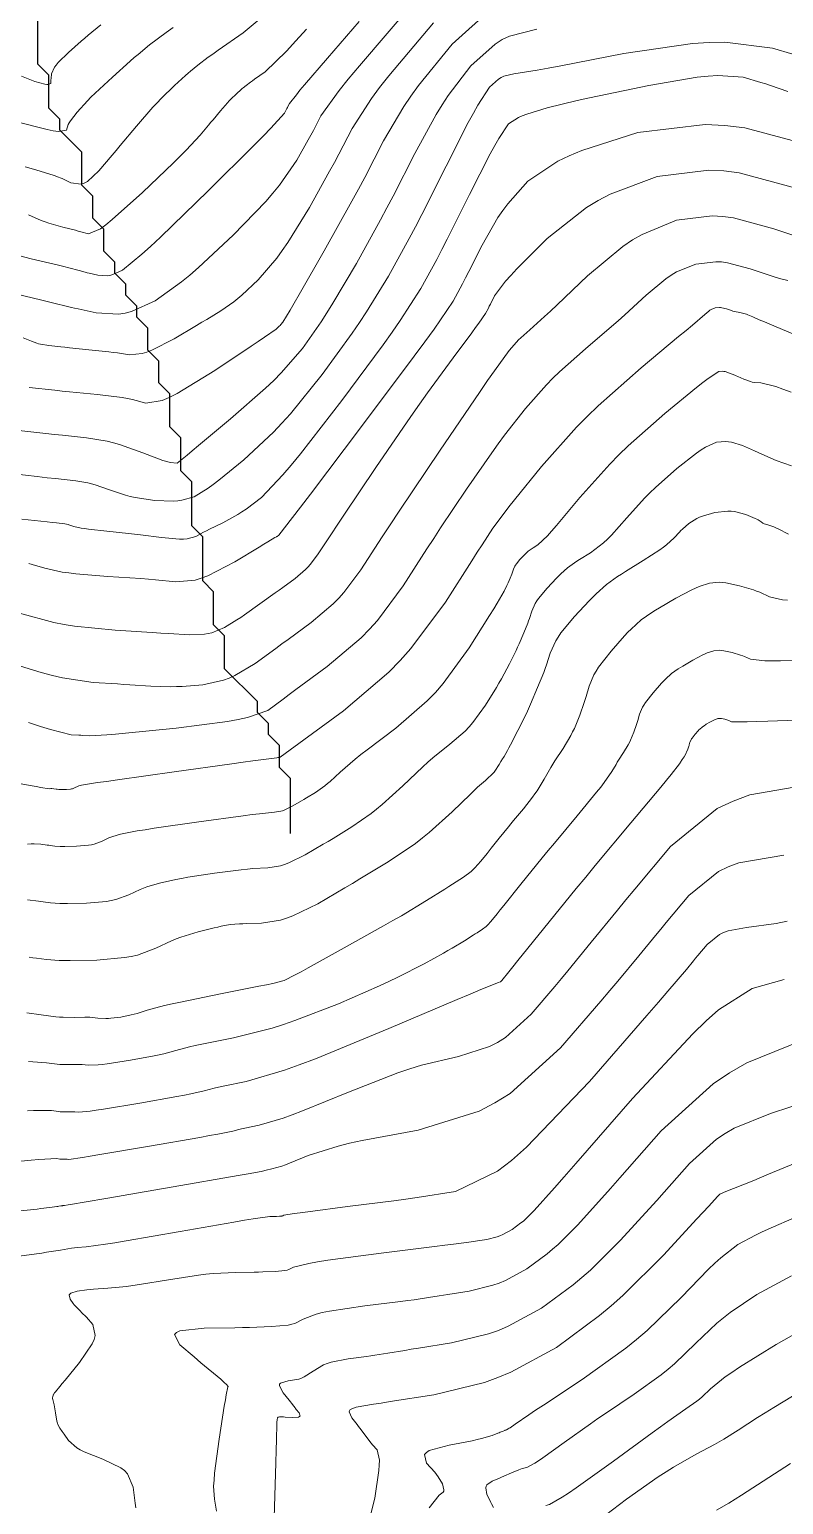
# Model space of a CAD drawing. Header units: millimetres. Extents: x 837475 to 838477, y 1189012 to 1191015.
# Drawn here: x 838137.1 to 838205.8, y 1189652.2 to 1189786.4 of the extents above; entities that cross this region are included whole.
import ezdxf

# ---------------------------------------------------------------- set-up
doc = ezdxf.new("R2010")
doc.units = ezdxf.units.MM
doc.header["$LTSCALE"] = 0.3
doc.layers.add('COTAS 10', color=7, linetype='Continuous', lineweight=9, true_color=0x6e3e2d)
doc.layers.add('COTAS INT', color=7, linetype='Continuous', lineweight=5, true_color=0x9fa19f)
doc.layers.add('DRENAJE', color=5, linetype='Continuous', lineweight=25)

msp = doc.modelspace()

# ---------------------------------------------------------------- linework, layer by layer
at = {"layer": 'COTAS 10'}
for points in [[(838135.34, 1189750.01), (838138.63, 1189749.64), (838139.42, 1189749.55), (838140.15, 1189749.48), (838142.32, 1189749.25), (838144.21, 1189748.94), (838144.77, 1189748.8), (838145.33, 1189748.64), (838147.45, 1189747.88), (838149.27, 1189747.19), (838149.64, 1189747.08), (838149.94, 1189746.99), (838150.57, 1189746.95), (838151.47, 1189747.66), (838151.95, 1189748.05), (838152.53, 1189748.53), (838155.44, 1189750.96), (838158.62, 1189753.76), (838159.36, 1189754.47), (838160.04, 1189755.15), (838161.98, 1189757.38), (838163.68, 1189759.81), (838164.2, 1189760.62), (838164.74, 1189761.49), (838166.88, 1189765.11), (838169.08, 1189769.07), (838169.66, 1189770.16), (838170.24, 1189771.24), (838172.2, 1189775.11), (838174.13, 1189778.66), (838174.68, 1189779.55), (838175.24, 1189780.39), (838177.31, 1189783.09), (838179.51, 1189785.07), (838180.16, 1189785.47), (838180.82, 1189785.79), (838183.32, 1189786.42)], [(838137.03, 1189769.53), (838138.21, 1189769.01), (838138.55, 1189768.88), (838138.89, 1189768.76), (838140.16, 1189768.4), (838141.31, 1189768.12), (838141.57, 1189768.05), (838141.82, 1189767.99), (838142.51, 1189767.79), (838143.59, 1189768.27), (838144.08, 1189768.63), (838144.65, 1189769.09), (838147.42, 1189771.57), (838150.24, 1189774.27), (838150.85, 1189774.87), (838151.38, 1189775.4), (838152.67, 1189776.78), (838153.44, 1189777.7), (838153.64, 1189777.95), (838153.84, 1189778.18), (838154.53, 1189779), (838155.15, 1189779.71), (838155.31, 1189779.89), (838155.46, 1189780.05), (838155.97, 1189780.54), (838156.39, 1189780.92), (838156.49, 1189781.01), (838156.58, 1189781.09), (838156.85, 1189781.31), (838157.25, 1189781.61), (838157.42, 1189781.73), (838157.62, 1189781.88), (838158.57, 1189782.54), (838160.53, 1189784.43), (838161.38, 1189785.35), (838162.35, 1189786.43)], [(838133.93, 1189729.21), (838138.2, 1189727.89), (838139.22, 1189727.62), (838140.15, 1189727.4), (838142.93, 1189726.98), (838145.13, 1189726.85), (838145.71, 1189726.81), (838146.27, 1189726.78), (838148.17, 1189726.66), (838150, 1189726.6), (838150.51, 1189726.61), (838151.02, 1189726.63), (838152.9, 1189726.77), (838154.79, 1189727.19), (838155.31, 1189727.38), (838155.82, 1189727.61), (838157.66, 1189728.71), (838159.56, 1189730.09), (838160.11, 1189730.49), (838160.67, 1189730.9), (838162.76, 1189732.44), (838164.77, 1189734.14), (838165.28, 1189734.66), (838165.75, 1189735.18), (838167.28, 1189737.24), (838169.22, 1189740.22), (838169.96, 1189741.34), (838170.79, 1189742.58), (838174.52, 1189748.12), (838178.09, 1189753.38), (838178.83, 1189754.45), (838179.45, 1189755.35), (838180.78, 1189757.2), (838181.45, 1189757.95), (838181.65, 1189758.15), (838181.86, 1189758.35), (838182.68, 1189759.08), (838184.01, 1189760.27), (838184.54, 1189760.77), (838185.15, 1189761.33), (838187.91, 1189763.98), (838191.12, 1189766.66), (838192, 1189767.24), (838192.88, 1189767.75), (838196.02, 1189769.03), (838199.27, 1189769.43), (838200.22, 1189769.38), (838201.19, 1189769.26), (838204.86, 1189768.27), (838208.74, 1189766.97)], [(838206.21, 1189740.49), (838205.28, 1189740.95), (838205.06, 1189741.04), (838204.87, 1189741.13), (838204.34, 1189741.32), (838204, 1189741.43), (838203.93, 1189741.46), (838203.86, 1189741.49), (838203.72, 1189741.6), (838203.46, 1189741.77), (838203.32, 1189741.83), (838203.16, 1189741.91), (838202.34, 1189742.26), (838201.3, 1189742.54), (838200.99, 1189742.57), (838200.68, 1189742.58), (838199.49, 1189742.44), (838198.37, 1189742.12), (838198.11, 1189742.02), (838197.86, 1189741.91), (838197.14, 1189741.45), (838196.56, 1189740.94), (838196.42, 1189740.8), (838196.28, 1189740.66), (838195.81, 1189740.13), (838195.11, 1189739.5), (838194.82, 1189739.28), (838194.5, 1189739.05), (838192.98, 1189738.08), (838191.38, 1189737.09), (838191, 1189736.85), (838190.66, 1189736.62), (838189.65, 1189735.89), (838188.7, 1189735.05), (838188.39, 1189734.75), (838188.07, 1189734.42), (838186.73, 1189732.99), (838185.5, 1189731.49), (838185.24, 1189731.12), (838185.02, 1189730.77), (838184.51, 1189729.66), (838184.17, 1189728.59), (838184.05, 1189728.25), (838183.93, 1189727.9), (838183.38, 1189726.52), (838182.74, 1189725.02), (838182.55, 1189724.59), (838182.35, 1189724.17), (838181.59, 1189722.63), (838180.91, 1189721.32), (838180.77, 1189721.04), (838180.64, 1189720.8), (838180.32, 1189720.26), (838180.13, 1189719.96), (838180.08, 1189719.88), (838180.03, 1189719.8), (838179.87, 1189719.52), (838179.71, 1189719.25), (838179.66, 1189719.18), (838179.61, 1189719.1), (838179.41, 1189718.83), (838179.15, 1189718.55), (838179.07, 1189718.47), (838178.98, 1189718.39), (838178.62, 1189718.08), (838177.92, 1189717.46), (838177.61, 1189717.17), (838177.26, 1189716.83), (838175.6, 1189715.21), (838173.52, 1189713.33), (838172.89, 1189712.84), (838172.25, 1189712.35), (838169.78, 1189710.68), (838167.21, 1189709.12), (838166.52, 1189708.71), (838165.82, 1189708.29), (838163.36, 1189706.86), (838161.1, 1189705.75), (838160.53, 1189705.53), (838159.99, 1189705.36), (838158.25, 1189705.08), (838156.86, 1189705.06), (838156.54, 1189705.04), (838156.24, 1189705.03), (838155.41, 1189704.96), (838154.57, 1189704.8), (838154.27, 1189704.73), (838153.94, 1189704.66), (838152.5, 1189704.29), (838150.91, 1189703.8), (838150.48, 1189703.65), (838150.07, 1189703.48), (838148.62, 1189702.8), (838146.95, 1189702.19), (838146.39, 1189702.06), (838145.79, 1189701.95), (838143.25, 1189701.73), (838140.83, 1189701.68), (838140.31, 1189701.68), (838139.84, 1189701.69), (838138.67, 1189701.77), (838137.76, 1189701.9), (838137.45, 1189701.94), (838137.12, 1189701.99)], [(838136.32, 1189678.92), (838137.83, 1189679.08), (838138.16, 1189679.12), (838138.45, 1189679.15), (838139.19, 1189679.24), (838139.61, 1189679.3), (838139.7, 1189679.31), (838139.79, 1189679.33), (838140, 1189679.36), (838140.13, 1189679.38), (838140.17, 1189679.39), (838140.2, 1189679.39), (838140.32, 1189679.4), (838140.66, 1189679.45), (838140.83, 1189679.48), (838141.05, 1189679.51), (838142.12, 1189679.7), (838144.26, 1189680.08), (838145.15, 1189680.23), (838146.17, 1189680.41), (838150.92, 1189681.23), (838155.44, 1189682), (838156.31, 1189682.16), (838157.02, 1189682.28), (838158.22, 1189682.51), (838158.46, 1189682.57), (838158.55, 1189682.59), (838158.67, 1189682.62), (838159.2, 1189682.73), (838160.09, 1189682.99), (838160.43, 1189683.11), (838160.81, 1189683.25), (838162.51, 1189683.95), (838165.24, 1189684.81), (838166.26, 1189685.06), (838167.41, 1189685.31), (838172.51, 1189686.25), (838178.06, 1189687.98), (838179.49, 1189688.73), (838180.87, 1189689.6), (838185.45, 1189693.74), (838189.14, 1189698), (838189.96, 1189698.96), (838190.69, 1189699.82), (838192.59, 1189702.11), (838194.1, 1189703.96), (838194.58, 1189704.54), (838195.08, 1189705.16), (838197.14, 1189707.61), (838199.83, 1189709.79), (838200.73, 1189710.22), (838201.7, 1189710.58), (838205.79, 1189711.28)], [(838210.36, 1189684.72), (838204.23, 1189682.18), (838203.04, 1189681.69), (838202.06, 1189681.29), (838200.36, 1189680.61), (838200.1, 1189680.5), (838200.03, 1189680.47), (838199.97, 1189680.43), (838199.78, 1189680.25), (838198.92, 1189679.31), (838198.44, 1189678.79), (838197.85, 1189678.16), (838194.86, 1189674.92), (838191.12, 1189671.21), (838190.07, 1189670.27), (838189, 1189669.38), (838185.08, 1189666.49), (838180.95, 1189664.24), (838179.76, 1189663.74), (838178.54, 1189663.3), (838173.94, 1189662.19), (838169.97, 1189661.56), (838169.15, 1189661.43), (838168.44, 1189661.32), (838166.86, 1189661.06), (838166.31, 1189660.83), (838166.25, 1189660.73), (838166.23, 1189660.62), (838166.47, 1189660.09), (838166.95, 1189659.47), (838167.08, 1189659.3), (838167.21, 1189659.13), (838167.67, 1189658.51), (838168.12, 1189657.92), (838168.24, 1189657.78), (838168.35, 1189657.63), (838168.77, 1189657.16), (838168.98, 1189656.23), (838168.97, 1189655.79), (838168.94, 1189655.28), (838168.57, 1189652.78), (838167.77, 1189649.68)], [(838206.39, 1189655.94), (838201.92, 1189653.04), (838200.77, 1189652.33), (838199.66, 1189651.68)]]:
    msp.add_lwpolyline(points, dxfattribs=at)
at = {"layer": 'COTAS INT'}
for points in [[(838134.44, 1189762.68), (838138.15, 1189761.79), (838138.87, 1189761.62), (838139.46, 1189761.47), (838140.46, 1189761.23), (838140.96, 1189761.11), (838141.23, 1189761.04), (838141.55, 1189760.97), (838143.2, 1189760.6), (838145.25, 1189760.5), (838145.83, 1189760.59), (838146.41, 1189760.74), (838148.56, 1189761.72), (838150.98, 1189763.44), (838151.74, 1189764.05), (838152.53, 1189764.73), (838155.68, 1189767.67), (838158.63, 1189770.74), (838159.29, 1189771.5), (838159.88, 1189772.22), (838161.47, 1189774.49), (838162.5, 1189776.34), (838162.75, 1189776.79), (838162.98, 1189777.21), (838163.66, 1189778.53), (838165.31, 1189780.83), (838166.15, 1189781.87), (838167.16, 1189783.09), (838172.19, 1189788.96)], [(838159.47, 1189788.48), (838156.57, 1189786.09), (838154.3, 1189784.5), (838153.82, 1189784.16), (838153.41, 1189783.86), (838152.45, 1189783.15), (838151.8, 1189782.61), (838151.58, 1189782.42), (838151.34, 1189782.21), (838150.32, 1189781.3), (838149.11, 1189780.11), (838148.74, 1189779.73), (838148.36, 1189779.31), (838146.87, 1189777.6), (838145.39, 1189775.83), (838145.01, 1189775.39), (838144.65, 1189774.95), (838143.46, 1189773.53), (838142.4, 1189772.56), (838142.11, 1189772.42), (838141.84, 1189772.33), (838140.89, 1189772.43), (838140.1, 1189772.82), (838139.93, 1189772.9), (838139.78, 1189772.96), (838139.39, 1189773.12), (838137.7, 1189773.61), (838136.73, 1189773.9)], [(838179.2, 1189788.29), (838175.6, 1189785.05), (838172.55, 1189781.29), (838171.84, 1189780.32), (838171.19, 1189779.39), (838169.35, 1189776.25), (838167.64, 1189772.93), (838167.08, 1189771.87), (838166.47, 1189770.76), (838163.94, 1189766.25), (838161.67, 1189762.27), (838161.22, 1189761.5), (838160.85, 1189760.87), (838160.19, 1189759.75), (838160, 1189759.54), (838159.94, 1189759.47), (838159.87, 1189759.41), (838159.57, 1189759.14), (838158.51, 1189758.39), (838157.96, 1189758.01), (838157.3, 1189757.57), (838153.99, 1189755.36), (838150.58, 1189753.28), (838149.85, 1189752.91), (838149.22, 1189752.64), (838147.73, 1189752.4), (838146.52, 1189752.74), (838146.06, 1189752.82), (838145.56, 1189752.9), (838143.31, 1189753.17), (838140.78, 1189753.43), (838140.11, 1189753.5), (838139.44, 1189753.57), (838137.12, 1189753.82)], [(838134.77, 1189766.19), (838137.3, 1189765.54), (838139.76, 1189764.95), (838140.27, 1189764.82), (838140.7, 1189764.71), (838141.66, 1189764.46), (838142.21, 1189764.3), (838142.38, 1189764.26), (838142.57, 1189764.21), (838143.35, 1189764.03), (838144.21, 1189763.98), (838144.46, 1189764.02), (838144.71, 1189764.09), (838145.61, 1189764.5), (838147.37, 1189765.95), (838148.15, 1189766.66), (838149.06, 1189767.51), (838153.4, 1189771.71), (838157.6, 1189775.89), (838158.43, 1189776.73), (838159.11, 1189777.42), (838160.33, 1189778.78), (838160.56, 1189779.19), (838160.61, 1189779.29), (838160.66, 1189779.38), (838160.81, 1189779.67), (838161.42, 1189780.46), (838161.75, 1189780.86), (838162.17, 1189781.35), (838164.26, 1189783.77), (838167.14, 1189787.11)], [(838136.41, 1189782.14), (838137.62, 1189781.66), (838138.52, 1189781.42), (838138.7, 1189781.39), (838138.84, 1189781.38), (838139.07, 1189781.47), (838139.08, 1189781.73), (838139.09, 1189781.82), (838139.1, 1189781.93), (838139.15, 1189782.36), (838139.42, 1189782.96), (838139.57, 1189783.16), (838139.75, 1189783.38), (838140.69, 1189784.31), (838141.84, 1189785.33), (838142.17, 1189785.61), (838142.48, 1189785.88), (838143.64, 1189786.82)], [(838136.57, 1189758.33), (838137.33, 1189758.03), (838137.79, 1189757.84), (838137.96, 1189757.8), (838138.13, 1189757.76), (838138.9, 1189757.64), (838139.98, 1189757.52), (838140.36, 1189757.48), (838140.78, 1189757.44), (838142.55, 1189757.26), (838144.34, 1189757.07), (838144.75, 1189757.02), (838145.14, 1189756.97), (838146.24, 1189756.79), (838147.4, 1189756.9), (838147.82, 1189757.04), (838148.28, 1189757.22), (838150.29, 1189758.26), (838152.33, 1189759.46), (838152.82, 1189759.75), (838153.26, 1189760.01), (838154.56, 1189760.79), (838155.73, 1189761.62), (838156.09, 1189761.91), (838156.46, 1189762.23), (838157.96, 1189763.62), (838159.64, 1189765.59), (838160.14, 1189766.27), (838160.65, 1189767.01), (838162.61, 1189770.21), (838164.45, 1189773.49), (838164.89, 1189774.29), (838165.3, 1189775.04), (838166.51, 1189777.39), (838168.25, 1189780.11), (838169, 1189781.1), (838169.85, 1189782.19), (838173.9, 1189787.01)], [(838150.21, 1189786.58), (838149.56, 1189786.11), (838148.05, 1189784.99), (838147.02, 1189784.13), (838146.67, 1189783.83), (838146.29, 1189783.5), (838144.68, 1189782.06), (838143.1, 1189780.59), (838142.73, 1189780.24), (838142.4, 1189779.9), (838141.46, 1189778.88), (838140.86, 1189778.09), (838140.75, 1189777.91), (838140.66, 1189777.74), (838140.5, 1189777.23), (838139.76, 1189777.1), (838139.3, 1189777.17), (838138.73, 1189777.28), (838135.75, 1189778.05)], [(838208.44, 1189783.6), (838204.75, 1189784.68), (838200.41, 1189785.23), (838198.99, 1189785.21), (838197.48, 1189785.12), (838191.22, 1189784.21), (838185.5, 1189783.08), (838184.33, 1189782.86), (838183.33, 1189782.68), (838181.22, 1189782.35), (838180.3, 1189782.13), (838180.06, 1189782.01), (838179.82, 1189781.86), (838179.01, 1189781.14), (838177.93, 1189779.5), (838177.53, 1189778.77), (838177.07, 1189777.94), (838175.05, 1189773.96), (838172.83, 1189769.55), (838172.25, 1189768.45), (838171.69, 1189767.39), (838169.81, 1189763.96), (838167.81, 1189760.7), (838167.17, 1189759.74), (838166.5, 1189758.76), (838163.78, 1189755.01), (838160.89, 1189751.44), (838160.11, 1189750.57), (838159.34, 1189749.75), (838156.65, 1189747.23), (838154.36, 1189745.39), (838153.85, 1189745), (838153.38, 1189744.66), (838152.12, 1189743.88), (838151, 1189743.56), (838150.63, 1189743.51), (838150.22, 1189743.49), (838148.53, 1189743.55), (838146.76, 1189743.81), (838146.3, 1189743.91), (838145.86, 1189744.02), (838144.41, 1189744.5), (838143.11, 1189744.96), (838142.77, 1189745.06), (838142.45, 1189745.14), (838141.34, 1189745.33), (838139.51, 1189745.53), (838138.73, 1189745.61), (838137.82, 1189745.72), (838133.57, 1189746.2)], [(838136.45, 1189741.85), (838138.74, 1189741.59), (838139.2, 1189741.54), (838139.59, 1189741.5), (838140.35, 1189741.41), (838140.65, 1189741.36), (838140.73, 1189741.34), (838140.82, 1189741.31), (838141.17, 1189741.19), (838141.84, 1189741.03), (838142.15, 1189740.99), (838142.5, 1189740.94), (838144.17, 1189740.75), (838146.15, 1189740.54), (838146.69, 1189740.48), (838147.23, 1189740.42), (838149.16, 1189740.17), (838150.79, 1189740.03), (838151.15, 1189740.03), (838151.47, 1189740.05), (838152.28, 1189740.27), (838152.98, 1189740.66), (838153.23, 1189740.79), (838153.51, 1189740.93), (838154.72, 1189741.51), (838156.09, 1189742.26), (838156.47, 1189742.5), (838156.86, 1189742.76), (838158.24, 1189743.81), (838160.2, 1189745.87), (838160.95, 1189746.76), (838161.79, 1189747.78), (838165.57, 1189752.64), (838169.32, 1189757.71), (838170.15, 1189758.87), (838170.88, 1189759.92), (838172.75, 1189762.82), (838174.19, 1189765.48), (838174.66, 1189766.37), (838175.16, 1189767.33), (838177.18, 1189771.37), (838179.07, 1189775.08), (838179.48, 1189775.84), (838179.84, 1189776.48), (838180.74, 1189777.81), (838181.63, 1189778.37), (838181.98, 1189778.53), (838182.39, 1189778.69), (838184.24, 1189779.26), (838186.97, 1189779.93), (838187.94, 1189780.14), (838188.98, 1189780.37), (838193.5, 1189781.31), (838197.91, 1189782.05), (838198.9, 1189782.15), (838199.77, 1189782.21), (838202.08, 1189782.05), (838203.7, 1189781.58), (838204.14, 1189781.44), (838204.58, 1189781.3), (838206.16, 1189780.74)], [(838209.15, 1189775.58), (838202.24, 1189777.44), (838200.41, 1189777.66), (838198.63, 1189777.75), (838192.5, 1189777.01), (838187.39, 1189775.38), (838186.25, 1189774.9), (838185.22, 1189774.42), (838182.5, 1189772.59), (838180.67, 1189770.54), (838180.21, 1189769.93), (838179.76, 1189769.28), (838178.32, 1189766.77), (838177.12, 1189764.36), (838176.82, 1189763.79), (838176.55, 1189763.26), (838175.68, 1189761.68), (838173.95, 1189759.13), (838173.12, 1189757.99), (838172.15, 1189756.66), (838167.36, 1189750.27), (838162.7, 1189744.12), (838161.8, 1189742.94), (838161.06, 1189741.98), (838159.82, 1189740.39), (838159.68, 1189740.28), (838159.64, 1189740.26), (838159.6, 1189740.23), (838159.45, 1189740.16), (838158.81, 1189739.78), (838158.46, 1189739.57), (838158.03, 1189739.31), (838155.83, 1189737.97), (838153.36, 1189736.69), (838152.76, 1189736.46), (838152.2, 1189736.29), (838150.46, 1189736.13), (838148.6, 1189736.33), (838147.96, 1189736.38), (838147.26, 1189736.44), (838144.27, 1189736.64), (838141.36, 1189736.87), (838140.7, 1189736.95), (838140.11, 1189737.03), (838138.53, 1189737.38), (838137.39, 1189737.73), (838137.07, 1189737.8)], [(838207.01, 1189771.93), (838201.71, 1189773.35), (838200.32, 1189773.52), (838198.95, 1189773.59), (838194.26, 1189773.02), (838189.99, 1189771.42), (838188.89, 1189770.84), (838187.82, 1189770.2), (838184.26, 1189767.37), (838181.49, 1189764.61), (838180.93, 1189764.01), (838180.45, 1189763.48), (838179.46, 1189762.16), (838179.08, 1189761.4), (838178.98, 1189761.21), (838178.9, 1189761.04), (838178.62, 1189760.54), (838178.03, 1189759.67), (838177.73, 1189759.27), (838177.39, 1189758.8), (838175.69, 1189756.53), (838173.36, 1189753.34), (838172.62, 1189752.3), (838171.83, 1189751.18), (838168.65, 1189746.53), (838165.75, 1189742.22), (838165.14, 1189741.31), (838164.61, 1189740.52), (838163.42, 1189738.7), (838162.7, 1189737.74), (838162.48, 1189737.49), (838162.24, 1189737.25), (838161.3, 1189736.45), (838160.19, 1189735.64), (838159.85, 1189735.39), (838159.5, 1189735.14), (838158.11, 1189734.13), (838156.71, 1189733.15), (838156.36, 1189732.91), (838156.01, 1189732.68), (838154.87, 1189731.98), (838153.74, 1189731.51), (838153.4, 1189731.43), (838153.05, 1189731.37), (838151.69, 1189731.32), (838149.77, 1189731.44), (838149.08, 1189731.48), (838148.31, 1189731.53), (838144.92, 1189731.73), (838141.24, 1189732.11), (838140.29, 1189732.27), (838139.36, 1189732.45), (838136.23, 1189733.29)], [(838206.14, 1189763.55), (838205.51, 1189763.72), (838204.89, 1189763.89), (838202.71, 1189764.62), (838200.66, 1189765.17), (838200.12, 1189765.24), (838199.59, 1189765.26), (838197.78, 1189765.05), (838196.02, 1189764.33), (838195.53, 1189764.04), (838195.04, 1189763.72), (838193.25, 1189762.23), (838191.31, 1189760.42), (838190.72, 1189759.89), (838190.11, 1189759.36), (838187.74, 1189757.34), (838185.37, 1189755.25), (838184.76, 1189754.66), (838184.18, 1189754.07), (838182.26, 1189751.92), (838180.36, 1189749.47), (838179.79, 1189748.7), (838179.2, 1189747.88), (838176.91, 1189744.57), (838174.55, 1189741.04), (838173.92, 1189740.09), (838173.3, 1189739.14), (838171.14, 1189735.77), (838168.8, 1189732.63), (838168.07, 1189731.82), (838167.31, 1189731.04), (838164.23, 1189728.43), (838161.38, 1189726.34), (838160.76, 1189725.88), (838160.21, 1189725.48), (838158.81, 1189724.45), (838156.96, 1189723.79), (838156.13, 1189723.62), (838155.16, 1189723.44), (838150.48, 1189722.83), (838145.88, 1189722.37), (838144.95, 1189722.28), (838144.17, 1189722.22), (838142.61, 1189722.13), (838142, 1189722.17), (838141.82, 1189722.18), (838141.64, 1189722.19), (838140.94, 1189722.23), (838139.06, 1189722.7), (838138.14, 1189722.98), (838137.05, 1189723.33)], [(838134.39, 1189718.13), (838137.19, 1189717.61), (838137.73, 1189717.51), (838138.18, 1189717.43), (838138.94, 1189717.32), (838139.07, 1189717.34), (838139.11, 1189717.34), (838139.16, 1189717.34), (838139.36, 1189717.32), (838139.57, 1189717.29), (838139.62, 1189717.29), (838139.66, 1189717.28), (838139.8, 1189717.26), (838139.98, 1189717.25), (838140.05, 1189717.25), (838140.13, 1189717.25), (838140.49, 1189717.26), (838140.87, 1189717.29), (838140.96, 1189717.31), (838141.04, 1189717.32), (838141.3, 1189717.42), (838141.51, 1189717.52), (838141.57, 1189717.54), (838141.64, 1189717.57), (838141.88, 1189717.64), (838143.32, 1189717.87), (838144.14, 1189717.99), (838145.15, 1189718.13), (838150.31, 1189718.86), (838155.54, 1189719.59), (838156.59, 1189719.74), (838157.46, 1189719.85), (838159.17, 1189720.08), (838159.63, 1189720.13), (838159.73, 1189720.15), (838159.8, 1189720.16), (838159.95, 1189720.19), (838160.85, 1189720.86), (838165.7, 1189724.42), (838169.84, 1189727.93), (838170.87, 1189728.98), (838171.85, 1189730.07), (838175, 1189734.3), (838177.38, 1189738.05), (838177.88, 1189738.83), (838178.32, 1189739.51), (838179.31, 1189741.03), (838180.32, 1189742.38), (838180.76, 1189742.95), (838181.28, 1189743.59), (838183.74, 1189746.64), (838186.91, 1189750.2), (838187.88, 1189751.17), (838188.88, 1189752.14), (838192.8, 1189755.61), (838196.21, 1189758.45), (838196.9, 1189759.02), (838197.47, 1189759.5), (838198.59, 1189760.47), (838198.96, 1189760.78), (838199.06, 1189760.85), (838199.17, 1189760.91), (838199.53, 1189761.06), (838199.92, 1189761.1), (838200.03, 1189761.1), (838200.14, 1189761.08), (838200.57, 1189760.97), (838201.03, 1189760.82), (838201.15, 1189760.78), (838201.29, 1189760.74), (838201.78, 1189760.64), (838202.26, 1189760.52), (838202.39, 1189760.49), (838202.52, 1189760.44), (838202.96, 1189760.26), (838203.55, 1189759.99), (838203.77, 1189759.9), (838204.01, 1189759.79), (838205.08, 1189759.33), (838206.98, 1189758.54)], [(838206.44, 1189753.41), (838205.69, 1189753.68), (838205.05, 1189753.91), (838203.69, 1189754.25), (838203.08, 1189754.29), (838202.91, 1189754.32), (838202.74, 1189754.36), (838202.15, 1189754.57), (838201.6, 1189754.82), (838201.46, 1189754.88), (838201.32, 1189754.94), (838200.85, 1189755.14), (838200.43, 1189755.27), (838200.32, 1189755.29), (838200.21, 1189755.3), (838199.86, 1189755.28), (838198.91, 1189754.65), (838198.42, 1189754.28), (838197.84, 1189753.82), (838194.94, 1189751.47), (838191.61, 1189748.52), (838190.76, 1189747.69), (838189.94, 1189746.86), (838187.22, 1189743.8), (838185.1, 1189741.26), (838184.65, 1189740.75), (838184.27, 1189740.33), (838183.4, 1189739.5), (838182.98, 1189739.24), (838182.88, 1189739.18), (838182.79, 1189739.11), (838182.53, 1189738.92), (838182.28, 1189738.7), (838182.2, 1189738.62), (838182.11, 1189738.54), (838181.76, 1189738.16), (838181.44, 1189737.77), (838181.37, 1189737.67), (838181.31, 1189737.58), (838181.18, 1189737.29), (838181.09, 1189737.01), (838181.06, 1189736.92), (838181.03, 1189736.83), (838180.89, 1189736.47), (838180.71, 1189736.05), (838180.65, 1189735.93), (838180.59, 1189735.8), (838180.34, 1189735.3), (838179.69, 1189734.19), (838179.38, 1189733.68), (838179, 1189733.08), (838177.16, 1189730.15), (838174.78, 1189726.9), (838174.07, 1189726.08), (838173.33, 1189725.31), (838170.47, 1189722.84), (838167.86, 1189720.87), (838167.28, 1189720.42), (838166.76, 1189720), (838165.42, 1189718.82), (838164.51, 1189717.98), (838164.26, 1189717.78), (838164.02, 1189717.58), (838163.16, 1189716.99), (838162.33, 1189716.48), (838162.11, 1189716.35), (838161.88, 1189716.22), (838161.09, 1189715.75), (838160.36, 1189715.39), (838160.17, 1189715.32), (838160, 1189715.27), (838159.43, 1189715.18), (838158.07, 1189715.04), (838157.39, 1189714.96), (838156.58, 1189714.85), (838152.55, 1189714.3), (838148.49, 1189713.72), (838147.65, 1189713.59), (838146.94, 1189713.48), (838145.42, 1189713.19), (838144.73, 1189712.98), (838144.54, 1189712.91), (838144.36, 1189712.84), (838143.74, 1189712.54), (838143.01, 1189712.28), (838142.77, 1189712.22), (838142.51, 1189712.18), (838141.41, 1189712.08), (838140.36, 1189712.06), (838140.13, 1189712.06), (838139.93, 1189712.06), (838139.43, 1189712.1), (838139.03, 1189712.16), (838138.9, 1189712.17), (838138.75, 1189712.19), (838138.16, 1189712.27), (838137.57, 1189712.31), (838137.43, 1189712.32), (838137.3, 1189712.32), (838136.94, 1189712.27)], [(838136.95, 1189707.21), (838137.94, 1189707.09), (838138.17, 1189707.06), (838138.39, 1189707.03), (838139.05, 1189706.93), (838139.89, 1189706.88), (838140.22, 1189706.87), (838140.6, 1189706.87), (838142.33, 1189706.91), (838144.15, 1189707.07), (838144.58, 1189707.14), (838144.98, 1189707.23), (838146.18, 1189707.67), (838147.21, 1189708.16), (838147.51, 1189708.28), (838147.82, 1189708.39), (838148.96, 1189708.74), (838150.44, 1189709.06), (838150.96, 1189709.16), (838151.53, 1189709.26), (838153.98, 1189709.63), (838156.41, 1189709.94), (838156.96, 1189710), (838157.46, 1189710.05), (838158.84, 1189710.13), (838159.99, 1189710.31), (838160.35, 1189710.43), (838160.73, 1189710.57), (838162.22, 1189711.31), (838163.85, 1189712.26), (838164.31, 1189712.53), (838164.77, 1189712.8), (838166.47, 1189713.84), (838168.22, 1189715.06), (838168.72, 1189715.45), (838169.23, 1189715.87), (838171.1, 1189717.59), (838172.92, 1189719.32), (838173.39, 1189719.74), (838173.85, 1189720.14), (838175.39, 1189721.37), (838176.78, 1189722.57), (838177.14, 1189722.94), (838177.48, 1189723.33), (838178.63, 1189724.91), (838179.62, 1189726.52), (838179.86, 1189726.93), (838180.09, 1189727.33), (838180.82, 1189728.68), (838181.42, 1189729.88), (838181.56, 1189730.19), (838181.7, 1189730.49), (838182.13, 1189731.49), (838182.48, 1189732.37), (838182.56, 1189732.59), (838182.63, 1189732.8), (838182.84, 1189733.48), (838183.16, 1189734.17), (838183.31, 1189734.4), (838183.47, 1189734.63), (838184.24, 1189735.57), (838185.09, 1189736.48), (838185.3, 1189736.69), (838185.49, 1189736.88), (838186.09, 1189737.41), (838186.72, 1189737.87), (838186.94, 1189738.01), (838187.18, 1189738.17), (838188.19, 1189738.79), (838189.38, 1189739.69), (838189.74, 1189740.02), (838190.1, 1189740.38), (838191.51, 1189741.97), (838193.11, 1189743.76), (838193.59, 1189744.25), (838194.09, 1189744.73), (838196.04, 1189746.46), (838197.85, 1189747.86), (838198.26, 1189748.15), (838198.64, 1189748.39), (838199.67, 1189748.86), (838200.51, 1189748.92), (838200.76, 1189748.89), (838201.01, 1189748.85), (838202.01, 1189748.53), (838203.11, 1189748.06), (838203.44, 1189747.92), (838203.78, 1189747.77), (838205.08, 1189747.18), (838206.47, 1189746.69)], [(838206.13, 1189734.46), (838205.66, 1189734.5), (838204.48, 1189734.79), (838203.6, 1189735.19), (838203.31, 1189735.29), (838203.01, 1189735.4), (838201.75, 1189735.77), (838200.5, 1189736.04), (838200.19, 1189736.08), (838199.9, 1189736.1), (838199.02, 1189736.03), (838198.08, 1189735.71), (838197.75, 1189735.57), (838197.41, 1189735.41), (838195.94, 1189734.64), (838194.46, 1189733.78), (838194.1, 1189733.57), (838193.78, 1189733.36), (838192.8, 1189732.67), (838191.89, 1189731.84), (838191.6, 1189731.55), (838191.29, 1189731.23), (838190.06, 1189729.82), (838188.93, 1189728.37), (838188.7, 1189728.01), (838188.5, 1189727.68), (838188.06, 1189726.66), (838187.79, 1189725.72), (838187.71, 1189725.44), (838187.61, 1189725.15), (838187.22, 1189724), (838186.72, 1189722.81), (838186.56, 1189722.48), (838186.39, 1189722.15), (838185.69, 1189720.98), (838184.95, 1189719.85), (838184.77, 1189719.54), (838184.58, 1189719.24), (838183.97, 1189718.18), (838183.33, 1189717.13), (838183.13, 1189716.84), (838182.92, 1189716.55), (838182.08, 1189715.48), (838181.19, 1189714.42), (838180.95, 1189714.13), (838180.72, 1189713.85), (838179.89, 1189712.83), (838179.15, 1189711.9), (838178.96, 1189711.67), (838178.78, 1189711.44), (838178.22, 1189710.73), (838177.67, 1189710.12), (838177.5, 1189709.96), (838177.32, 1189709.8), (838176.62, 1189709.27), (838175.64, 1189708.63), (838175.3, 1189708.41), (838174.92, 1189708.17), (838173.27, 1189707.14), (838170.99, 1189705.77), (838170.21, 1189705.32), (838169.36, 1189704.84), (838165.77, 1189702.83), (838162.49, 1189701.03), (838161.85, 1189700.67), (838161.31, 1189700.38), (838160.32, 1189699.86), (838159.28, 1189699.61), (838158.71, 1189699.49), (838158.02, 1189699.35), (838154.52, 1189698.65), (838150.88, 1189697.91), (838150.11, 1189697.74), (838149.43, 1189697.59), (838147.85, 1189697.16), (838146.92, 1189696.87), (838146.66, 1189696.8), (838146.39, 1189696.74), (838145.44, 1189696.54), (838144.54, 1189696.43), (838144.31, 1189696.42), (838144.09, 1189696.41), (838143.36, 1189696.46), (838142.62, 1189696.53), (838142.4, 1189696.54), (838142.17, 1189696.54), (838141.25, 1189696.52), (838140.19, 1189696.53), (838139.86, 1189696.55), (838139.53, 1189696.58), (838138.21, 1189696.75), (838136.9, 1189696.92)], [(838137.03, 1189692.49), (838137.44, 1189692.48), (838138.68, 1189692.39), (838139.65, 1189692.26), (838139.9, 1189692.24), (838140.14, 1189692.23), (838140.92, 1189692.22), (838141.6, 1189692.24), (838141.77, 1189692.23), (838141.94, 1189692.23), (838142.48, 1189692.17), (838143.37, 1189692.2), (838143.76, 1189692.24), (838144.21, 1189692.3), (838146.32, 1189692.63), (838148.47, 1189693.02), (838148.95, 1189693.12), (838149.37, 1189693.21), (838150.44, 1189693.5), (838151.69, 1189693.83), (838152.22, 1189693.95), (838152.83, 1189694.09), (838155.69, 1189694.67), (838159.21, 1189695.55), (838160.24, 1189695.86), (838161.29, 1189696.22), (838165.27, 1189697.76), (838168.98, 1189699.38), (838169.85, 1189699.78), (838170.66, 1189700.17), (838173.05, 1189701.38), (838174.8, 1189702.36), (838175.22, 1189702.6), (838175.6, 1189702.82), (838176.71, 1189703.49), (838177.52, 1189703.99), (838177.7, 1189704.11), (838177.87, 1189704.22), (838178.35, 1189704.53), (838178.69, 1189704.79), (838178.78, 1189704.87), (838178.86, 1189704.94), (838179.13, 1189705.24), (838179.7, 1189705.95), (838179.97, 1189706.29), (838180.29, 1189706.69), (838181.85, 1189708.64), (838183.79, 1189711.02), (838184.34, 1189711.69), (838184.9, 1189712.37), (838186.97, 1189714.85), (838188.75, 1189717), (838189.12, 1189717.46), (838189.43, 1189717.87), (838190.14, 1189718.88), (838190.51, 1189719.53), (838190.62, 1189719.72), (838190.74, 1189719.91), (838191.19, 1189720.6), (838191.63, 1189721.32), (838191.73, 1189721.52), (838191.83, 1189721.73), (838192.14, 1189722.46), (838192.38, 1189723.17), (838192.43, 1189723.35), (838192.49, 1189723.52), (838192.65, 1189724.1), (838192.92, 1189724.73), (838193.05, 1189724.93), (838193.19, 1189725.15), (838193.88, 1189726.04), (838194.64, 1189726.91), (838194.83, 1189727.11), (838195.01, 1189727.29), (838195.57, 1189727.79), (838196.17, 1189728.22), (838196.37, 1189728.35), (838196.59, 1189728.48), (838197.5, 1189729.01), (838198.4, 1189729.49), (838198.62, 1189729.58), (838198.82, 1189729.67), (838199.4, 1189729.86), (838199.94, 1189729.91), (838200.12, 1189729.89), (838200.31, 1189729.87), (838201.08, 1189729.71), (838201.85, 1189729.48), (838202.04, 1189729.41), (838202.21, 1189729.34), (838202.76, 1189729.1), (838204.06, 1189728.95), (838204.71, 1189728.94), (838205.49, 1189728.94), (838209.36, 1189729.05)], [(838209.63, 1189723.65), (838204.33, 1189723.45), (838203.3, 1189723.42), (838202.46, 1189723.4), (838201.03, 1189723.41), (838200.83, 1189723.5), (838200.76, 1189723.53), (838200.69, 1189723.55), (838200.4, 1189723.64), (838200.11, 1189723.7), (838200.04, 1189723.71), (838199.98, 1189723.71), (838199.77, 1189723.7), (838199.56, 1189723.63), (838199.48, 1189723.59), (838199.4, 1189723.56), (838199.06, 1189723.38), (838198.72, 1189723.18), (838198.64, 1189723.13), (838198.56, 1189723.08), (838198.34, 1189722.92), (838198.13, 1189722.73), (838198.06, 1189722.67), (838197.99, 1189722.59), (838197.71, 1189722.27), (838197.45, 1189721.93), (838197.39, 1189721.85), (838197.35, 1189721.77), (838197.24, 1189721.54), (838197.18, 1189721.32), (838197.16, 1189721.25), (838197.14, 1189721.19), (838197.05, 1189720.92), (838196.94, 1189720.65), (838196.9, 1189720.57), (838196.86, 1189720.5), (838196.7, 1189720.23), (838196.53, 1189719.97), (838196.48, 1189719.89), (838196.44, 1189719.82), (838196.3, 1189719.58), (838195.54, 1189718.61), (838195.11, 1189718.09), (838194.58, 1189717.45), (838191.87, 1189714.22), (838188.62, 1189710.33), (838187.75, 1189709.28), (838186.89, 1189708.25), (838183.92, 1189704.58), (838181.58, 1189701.68), (838181.13, 1189701.11), (838180.76, 1189700.65), (838180.12, 1189699.86), (838180.02, 1189699.77), (838179.99, 1189699.75), (838179.96, 1189699.74), (838179.83, 1189699.7), (838178.22, 1189699.04), (838177.25, 1189698.63), (838176.06, 1189698.13), (838169.83, 1189695.49), (838163.16, 1189692.76), (838161.67, 1189692.2), (838160.34, 1189691.72), (838156.86, 1189690.69), (838154.77, 1189690.26), (838154.33, 1189690.17), (838153.95, 1189690.08), (838153.04, 1189689.84), (838151.82, 1189689.55), (838151.23, 1189689.44), (838150.55, 1189689.31), (838147.19, 1189688.71), (838143.87, 1189688.16), (838143.21, 1189688.06), (838142.66, 1189687.99), (838141.61, 1189687.89), (838141.26, 1189687.92), (838141.15, 1189687.93), (838141.04, 1189687.93), (838140.6, 1189687.92), (838140.09, 1189687.92), (838139.94, 1189687.93), (838139.78, 1189687.94), (838139.14, 1189688.03), (838137.99, 1189688.05), (838137.51, 1189688.03), (838136.94, 1189688)], [(838209.17, 1189717.89), (838202.7, 1189716.77), (838201.16, 1189716.2), (838199.73, 1189715.51), (838195.47, 1189712.06), (838192.21, 1189708.17), (838191.4, 1189707.2), (838190.64, 1189706.28), (838188.26, 1189703.35), (838186.13, 1189700.75), (838185.54, 1189700.04), (838184.95, 1189699.33), (838182.78, 1189696.8), (838180.44, 1189694.69), (838179.74, 1189694.24), (838179.01, 1189693.86), (838176.17, 1189692.97), (838172.81, 1189692.17), (838171.76, 1189691.84), (838170.65, 1189691.47), (838166.17, 1189689.72), (838161.98, 1189688.01), (838161.05, 1189687.65), (838160.22, 1189687.35), (838158.03, 1189686.71), (838156.72, 1189686.44), (838156.44, 1189686.38), (838156.2, 1189686.32), (838155.63, 1189686.17), (838154.27, 1189685.89), (838153.53, 1189685.76), (838152.63, 1189685.59), (838148.06, 1189684.8), (838143.54, 1189684.03), (838142.66, 1189683.89), (838141.95, 1189683.77), (838140.73, 1189683.6), (838140.57, 1189683.62), (838140.53, 1189683.62), (838140.47, 1189683.62), (838140.27, 1189683.61), (838140.04, 1189683.62), (838139.97, 1189683.62), (838139.9, 1189683.63), (838139.61, 1189683.67), (838138.54, 1189683.62), (838137.98, 1189683.58), (838137.3, 1189683.52), (838133.86, 1189683.19)], [(838206.1, 1189705.26), (838205.08, 1189705.06), (838202.4, 1189704.69), (838200.71, 1189704.4), (838200.3, 1189704.24), (838199.93, 1189704.06), (838198.81, 1189703.16), (838197.96, 1189702.14), (838197.75, 1189701.89), (838197.55, 1189701.65), (838196.92, 1189700.88), (838195.24, 1189698.9), (838194.37, 1189697.89), (838193.33, 1189696.68), (838188.11, 1189690.67), (838182.37, 1189684.7), (838181, 1189683.51), (838179.72, 1189682.53), (838175.89, 1189680.67), (838172.42, 1189680.14), (838171.38, 1189679.99), (838170.3, 1189679.84), (838166.07, 1189679.3), (838162.47, 1189678.84), (838161.77, 1189678.75), (838161.21, 1189678.67), (838160.28, 1189678.51), (838160.18, 1189678.46), (838160.14, 1189678.45), (838160.09, 1189678.44), (838159.89, 1189678.42), (838159.61, 1189678.41), (838159.52, 1189678.41), (838159.42, 1189678.41), (838159.02, 1189678.4), (838157.5, 1189678.19), (838156.69, 1189678.06), (838155.72, 1189677.9), (838150.85, 1189677.04), (838145.92, 1189676.18), (838144.91, 1189676.01), (838144.06, 1189675.88), (838142.28, 1189675.64), (838141.47, 1189675.57), (838141.22, 1189675.54), (838140.96, 1189675.51), (838139.97, 1189675.35), (838138.69, 1189675.15), (838138.25, 1189675.08), (838137.78, 1189675.01), (838135.75, 1189674.72)], [(838205.82, 1189699.96), (838202.9, 1189699.14), (838199.85, 1189697.2), (838198.73, 1189696.21), (838197.49, 1189695.03), (838192.02, 1189689.14), (838186.84, 1189683.22), (838185.79, 1189682.02), (838184.9, 1189681.01), (838183.07, 1189678.95), (838182.3, 1189678.19), (838182.08, 1189677.99), (838181.86, 1189677.81), (838181.05, 1189677.21), (838180.2, 1189676.75), (838179.95, 1189676.65), (838179.7, 1189676.55), (838178.75, 1189676.32), (838177.91, 1189676.19), (838177.72, 1189676.16), (838177.55, 1189676.14), (838177.13, 1189676.06), (838175.72, 1189675.88), (838174.94, 1189675.78), (838173.99, 1189675.66), (838169.15, 1189675.06), (838164.3, 1189674.42), (838163.35, 1189674.27), (838162.57, 1189674.14), (838161.17, 1189673.79), (838160.73, 1189673.57), (838160.57, 1189673.52), (838160.38, 1189673.49), (838159.52, 1189673.4), (838158.37, 1189673.36), (838157.98, 1189673.35), (838157.58, 1189673.34), (838155.9, 1189673.32), (838153.84, 1189673.21), (838153.19, 1189673.14), (838152.51, 1189673.06), (838149.8, 1189672.63), (838147.16, 1189672.2), (838146.54, 1189672.11), (838145.96, 1189672.04), (838144.25, 1189671.88), (838142.96, 1189671.8), (838142.65, 1189671.77), (838142.36, 1189671.74), (838141.46, 1189671.62), (838140.9, 1189671.43), (838140.82, 1189671.35), (838140.76, 1189671.27), (838140.83, 1189670.89), (838141.12, 1189670.48), (838141.2, 1189670.37), (838141.29, 1189670.27), (838141.62, 1189669.93), (838142.03, 1189669.53), (838142.17, 1189669.39), (838142.31, 1189669.23), (838142.9, 1189668.57), (838143.11, 1189667.58), (838143.01, 1189667.22), (838142.84, 1189666.83), (838141.68, 1189665.11), (838140.37, 1189663.51), (838140.11, 1189663.2), (838139.89, 1189662.94), (838139.5, 1189662.46), (838139.41, 1189662.36), (838139.4, 1189662.34), (838139.38, 1189662.32), (838139.34, 1189662.25), (838139.31, 1189662.19), (838139.3, 1189662.16), (838139.29, 1189662.14), (838139.26, 1189662.02), (838139.24, 1189661.9), (838139.24, 1189661.87), (838139.24, 1189661.84), (838139.27, 1189661.75), (838139.33, 1189661.52), (838139.35, 1189661.4), (838139.38, 1189661.26), (838139.49, 1189660.53), (838139.63, 1189659.78), (838139.68, 1189659.61), (838139.72, 1189659.47), (838139.89, 1189659.13), (838140.12, 1189658.83), (838140.2, 1189658.72), (838140.29, 1189658.59), (838140.68, 1189658.01), (838141.43, 1189657.35), (838141.75, 1189657.17), (838142.11, 1189656.99), (838143.82, 1189656.33), (838145.46, 1189655.55), (838145.79, 1189655.28), (838146.05, 1189655), (838146.56, 1189653.79), (838146.75, 1189652.33), (838146.82, 1189651.89)], [(838208.78, 1189694.96), (838202.42, 1189692.37), (838200.85, 1189691.46), (838199.35, 1189690.47), (838194.61, 1189686.18), (838190.87, 1189681.92), (838190.01, 1189680.95), (838189.22, 1189680.06), (838187, 1189677.61), (838185.24, 1189675.86), (838184.74, 1189675.42), (838184.24, 1189675), (838182.39, 1189673.64), (838180.45, 1189672.58), (838179.89, 1189672.34), (838179.31, 1189672.14), (838177.15, 1189671.61), (838175.22, 1189671.31), (838174.8, 1189671.24), (838174.42, 1189671.18), (838173.44, 1189671.02), (838172.15, 1189670.83), (838171.57, 1189670.75), (838170.89, 1189670.67), (838167.65, 1189670.26), (838164.44, 1189669.79), (838163.78, 1189669.66), (838163.22, 1189669.53), (838162.05, 1189669.06), (838161.29, 1189668.68), (838161, 1189668.6), (838160.67, 1189668.53), (838159.16, 1189668.38), (838157.16, 1189668.3), (838156.51, 1189668.29), (838155.83, 1189668.28), (838153.02, 1189668.24), (838150.82, 1189667.99), (838150.51, 1189667.85), (838150.34, 1189667.66), (838150.83, 1189666.72), (838152.11, 1189665.63), (838152.43, 1189665.36), (838152.74, 1189665.09), (838154.54, 1189663.59), (838154.69, 1189663.46), (838154.83, 1189663.34), (838155.1, 1189663.09), (838155.18, 1189662.98), (838155.2, 1189662.96), (838155.2, 1189662.94), (838155.19, 1189662.92), (838155.04, 1189662.19), (838154.96, 1189661.72), (838154.86, 1189661.15), (838154.4, 1189658.15), (838153.98, 1189655.04), (838153.93, 1189654.4), (838153.89, 1189653.86), (838153.97, 1189652.69), (838154.15, 1189651.58)], [(838208.28, 1189688.98), (838204.57, 1189687.78), (838201.26, 1189686.44), (838200.44, 1189685.96), (838199.66, 1189685.45), (838197.19, 1189683.22), (838194.89, 1189680.62), (838194.22, 1189679.87), (838193.54, 1189679.11), (838190.93, 1189676.26), (838188.18, 1189673.53), (838187.4, 1189672.85), (838186.62, 1189672.19), (838183.74, 1189670.06), (838180.7, 1189668.41), (838179.82, 1189668.04), (838178.92, 1189667.72), (838175.55, 1189666.9), (838172.54, 1189666.43), (838171.87, 1189666.32), (838171.28, 1189666.22), (838169.76, 1189665.97), (838168.57, 1189665.78), (838168.19, 1189665.73), (838167.79, 1189665.67), (838166.15, 1189665.46), (838164.58, 1189665.16), (838164.21, 1189665.04), (838163.88, 1189664.91), (838162.94, 1189664.34), (838162.14, 1189663.8), (838161.9, 1189663.7), (838161.65, 1189663.61), (838160.67, 1189663.44), (838159.98, 1189663.25), (838159.9, 1189663.14), (838159.88, 1189663.01), (838160.22, 1189662.35), (838160.78, 1189661.68), (838160.89, 1189661.54), (838160.99, 1189661.42), (838161.18, 1189661.16), (838161.3, 1189660.98), (838161.35, 1189660.92), (838161.41, 1189660.85), (838161.67, 1189660.53), (838161.76, 1189660.25), (838161.71, 1189660.2), (838161.63, 1189660.16), (838161.06, 1189660.13), (838160.4, 1189660.16), (838160.26, 1189660.17), (838160.14, 1189660.17), (838159.88, 1189660.18), (838159.76, 1189660.14), (838159.73, 1189660.11), (838159.71, 1189660.07), (838159.66, 1189659.89), (838159.63, 1189659.7), (838159.63, 1189659.66), (838159.63, 1189659.62), (838159.63, 1189659.55), (838159.6, 1189658.07), (838159.58, 1189657.14), (838159.55, 1189655.99), (838159.38, 1189649.99)], [(838207.01, 1189678.4), (838204.36, 1189677.25), (838203.75, 1189676.97), (838203.19, 1189676.7), (838201.6, 1189675.84), (838200.04, 1189674.65), (838199.51, 1189674.16), (838198.92, 1189673.6), (838196.43, 1189671.02), (838193.34, 1189668.03), (838192.39, 1189667.22), (838191.39, 1189666.42), (838187.42, 1189663.57), (838183.9, 1189661.25), (838183.18, 1189660.77), (838182.58, 1189660.36), (838181.32, 1189659.5), (838180.88, 1189659.19), (838180.79, 1189659.13), (838180.71, 1189659.08), (838180.54, 1189658.99), (838180.45, 1189658.97), (838180.42, 1189658.96), (838180.38, 1189658.94), (838180.23, 1189658.88), (838179.98, 1189658.77), (838179.87, 1189658.73), (838179.76, 1189658.68), (838179.24, 1189658.47), (838178.27, 1189658.19), (838177.88, 1189658.1), (838177.43, 1189658), (838175.33, 1189657.61), (838173.52, 1189657.1), (838173.25, 1189656.93), (838173.07, 1189656.75), (838173.27, 1189655.96), (838174.01, 1189655.14), (838174.17, 1189654.93), (838174.32, 1189654.73), (838174.72, 1189654.07), (838174.85, 1189653.54), (838174.83, 1189653.42), (838174.78, 1189653.31), (838174.43, 1189653.04), (838173.51, 1189651.9)], [(838206.47, 1189673), (838203.34, 1189671.3), (838200.9, 1189669.66), (838200.28, 1189669.19), (838199.69, 1189668.7), (838197.77, 1189666.88), (838195.84, 1189665.01), (838195.25, 1189664.51), (838194.63, 1189664.01), (838192.15, 1189662.23), (838189.56, 1189660.49), (838188.87, 1189660.01), (838188.18, 1189659.54), (838185.79, 1189657.83), (838183.86, 1189656.45), (838183.46, 1189656.18), (838183.12, 1189655.96), (838182.39, 1189655.58), (838181.97, 1189655.47), (838181.83, 1189655.42), (838181.67, 1189655.36), (838181.01, 1189655.09), (838180.29, 1189654.77), (838180.09, 1189654.69), (838179.9, 1189654.61), (838179.23, 1189654.33), (838178.76, 1189653.98), (838178.7, 1189653.86), (838178.67, 1189653.72), (838178.77, 1189653.12), (838179.05, 1189652.53), (838179.11, 1189652.39), (838179.17, 1189652.27), (838179.37, 1189651.92)], [(838209.05, 1189669), (838205.09, 1189666.76), (838201.75, 1189664.68), (838201.05, 1189664.22), (838200.45, 1189663.81), (838199.11, 1189662.73), (838198.35, 1189661.99), (838198.11, 1189661.79), (838197.86, 1189661.59), (838196.88, 1189660.89), (838195.22, 1189659.74), (838194.55, 1189659.26), (838193.79, 1189658.71), (838190.27, 1189656.15), (838186.87, 1189653.71), (838186.18, 1189653.24), (838185.61, 1189652.86), (838184.47, 1189652.21), (838184.13, 1189652.11)], [(838188.93, 1189650.74), (838191.46, 1189652.7), (838194.36, 1189654.71), (838195.07, 1189655.18), (838195.74, 1189655.6), (838197.8, 1189656.78), (838199.48, 1189657.67), (838199.9, 1189657.91), (838200.31, 1189658.14), (838201.62, 1189658.97), (838203.39, 1189660.1), (838204.09, 1189660.53), (838204.87, 1189661.01), (838208.41, 1189663.17)]]:
    msp.add_lwpolyline(points, dxfattribs=at)
at = {"layer": 'DRENAJE'}
msp.add_polyline3d([(838160.89, 1189713.25, 0), (838160.89, 1189718.25, 0), (838159.89, 1189719.25, 0), (838159.89, 1189721.25, 0), (838158.89, 1189722.25, 0), (838158.89, 1189723.25, 0), (838157.89, 1189724.25, 0), (838157.89, 1189725.25, 0), (838156.89, 1189726.24, 0), (838155.89, 1189727.24, 0), (838154.89, 1189728.24, 0), (838154.89, 1189731.24, 0), (838153.89, 1189732.24, 0), (838153.89, 1189735.24, 0), (838152.9, 1189736.24, 0), (838152.9, 1189740.24, 0), (838151.9, 1189741.24, 0), (838151.9, 1189745.24, 0), (838150.9, 1189746.24, 0), (838150.9, 1189749.24, 0), (838149.9, 1189750.24, 0), (838149.9, 1189753.24, 0), (838148.9, 1189754.24, 0), (838148.9, 1189756.23, 0), (838147.9, 1189757.23, 0), (838147.9, 1189759.23, 0), (838146.9, 1189760.23, 0), (838146.9, 1189761.23, 0), (838145.9, 1189762.23, 0), (838145.9, 1189763.23, 0), (838144.9, 1189764.23, 0), (838144.9, 1189765.23, 0), (838143.9, 1189766.23, 0), (838143.9, 1189768.23, 0), (838142.9, 1189769.23, 0), (838142.9, 1189771.23, 0), (838141.9, 1189772.23, 0), (838141.9, 1189775.23, 0), (838139.9, 1189777.23, 0), (838139.9, 1189778.23, 0), (838138.9, 1189779.23, 0), (838138.9, 1189782.23, 0), (838137.9, 1189783.23, 0), (838137.9, 1189793.22, 0)], dxfattribs=at)

doc.saveas('drawing.dxf')
